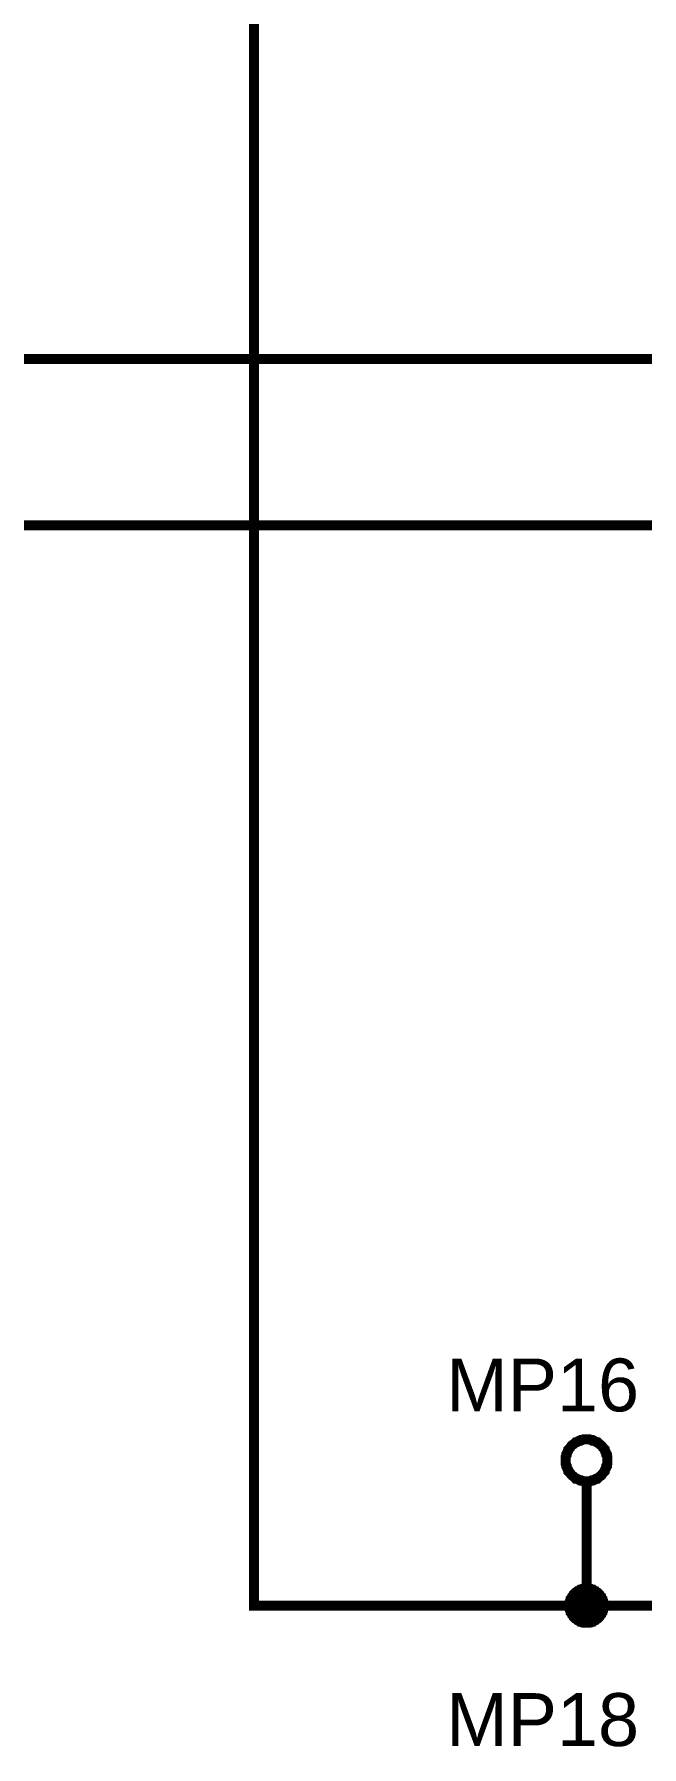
# Model space of a CAD drawing. Header units: millimetres. Extents: x -2024 to 917, y -725 to 13.
# Drawn here: x -1808.1 to -1789.8, y -228.4 to -176.9 of the extents above; entities that cross this region are included whole.
import ezdxf

# ---------------------------------------------------------------- set-up
doc = ezdxf.new("R2010")
doc.units = ezdxf.units.MM
doc.styles.get("Standard").update_dxf_attribs({"font": 'arial.ttf'})

msp = doc.modelspace()

# ---------------------------------------------------------------- linework, layer by layer
at = {"color": 7}
for points, const_width in [([(-1807.708, -156.67), (-1801.468, -156.67), (-1801.468, -224.164), (-1791.472, -224.164), (-1751.484, -224.164)], 0.3), ([(-1886.425, -186.658), (-1863.932, -186.658), (-1788.972, -186.658), (-1778.976, -186.658), (-1731.507, -186.658)], 0.3), ([(-1951.405, -196.659), (-1951.405, -191.659), (-1876.428, -191.659), (-1856.451, -191.659), (-1836.457, -191.659), (-1808.966, -191.659), (-1731.507, -191.659)], 0.3), ([(-1792.101, -219.792), (-1792.101, -219.759), (-1792.101, -219.726), (-1792.101, -219.693), (-1792.084, -219.66), (-1792.084, -219.627), (-1792.067, -219.61), (-1792.067, -219.577), (-1792.051, -219.544), (-1792.034, -219.527), (-1792.018, -219.494), (-1792.018, -219.461), (-1792.001, -219.444), (-1791.968, -219.411), (-1791.952, -219.395), (-1791.935, -219.362), (-1791.919, -219.345), (-1791.902, -219.329), (-1791.869, -219.312), (-1791.852, -219.295), (-1791.819, -219.262), (-1791.803, -219.246), (-1791.77, -219.246), (-1791.736, -219.229), (-1791.72, -219.213), (-1791.687, -219.196), (-1791.654, -219.196), (-1791.637, -219.18), (-1791.604, -219.18), (-1791.571, -219.163), (-1791.538, -219.163), (-1791.505, -219.163), (-1791.472, -219.163)], 0.3), ([(-1791.472, -219.163), (-1791.505, -219.163), (-1791.538, -219.163), (-1791.571, -219.163), (-1791.604, -219.18), (-1791.637, -219.18), (-1791.654, -219.196), (-1791.687, -219.196), (-1791.72, -219.213), (-1791.736, -219.229), (-1791.77, -219.246), (-1791.803, -219.246), (-1791.819, -219.262), (-1791.852, -219.295), (-1791.869, -219.312), (-1791.902, -219.329), (-1791.919, -219.345), (-1791.935, -219.362), (-1791.952, -219.395), (-1791.968, -219.411), (-1792.001, -219.444), (-1792.018, -219.461), (-1792.018, -219.494), (-1792.034, -219.527), (-1792.051, -219.544), (-1792.067, -219.577), (-1792.067, -219.61), (-1792.084, -219.627), (-1792.084, -219.66), (-1792.101, -219.693), (-1792.101, -219.726), (-1792.101, -219.759), (-1792.101, -219.792)], 0.3), ([(-1791.472, -219.163), (-1791.472, -219.163)], 0.3), ([(-1791.472, -219.163), (-1791.439, -219.163), (-1791.405, -219.163), (-1791.372, -219.163), (-1791.339, -219.18), (-1791.306, -219.18), (-1791.29, -219.196), (-1791.256, -219.196), (-1791.223, -219.213), (-1791.207, -219.229), (-1791.174, -219.246), (-1791.141, -219.246), (-1791.124, -219.262), (-1791.091, -219.295), (-1791.074, -219.312), (-1791.041, -219.329), (-1791.025, -219.345), (-1791.008, -219.362), (-1790.992, -219.395), (-1790.975, -219.411), (-1790.942, -219.444), (-1790.925, -219.461), (-1790.925, -219.494), (-1790.909, -219.527), (-1790.892, -219.544), (-1790.876, -219.577), (-1790.876, -219.61), (-1790.859, -219.627), (-1790.859, -219.66), (-1790.843, -219.693), (-1790.843, -219.726), (-1790.843, -219.759), (-1790.843, -219.792)], 0.3), ([(-1790.843, -219.792), (-1790.843, -219.759), (-1790.843, -219.726), (-1790.843, -219.693), (-1790.859, -219.66), (-1790.859, -219.627), (-1790.876, -219.61), (-1790.876, -219.577), (-1790.892, -219.544), (-1790.909, -219.527), (-1790.925, -219.494), (-1790.925, -219.461), (-1790.942, -219.444), (-1790.975, -219.411), (-1790.992, -219.395), (-1791.008, -219.362), (-1791.025, -219.345), (-1791.041, -219.329), (-1791.074, -219.312), (-1791.091, -219.295), (-1791.124, -219.262), (-1791.141, -219.246), (-1791.174, -219.246), (-1791.207, -219.229), (-1791.223, -219.213), (-1791.256, -219.196), (-1791.29, -219.196), (-1791.306, -219.18), (-1791.339, -219.18), (-1791.372, -219.163), (-1791.405, -219.163), (-1791.439, -219.163), (-1791.472, -219.163)], 0.3), ([(-1791.472, -220.421), (-1791.505, -220.421), (-1791.538, -220.421), (-1791.571, -220.421), (-1791.604, -220.405), (-1791.637, -220.405), (-1791.654, -220.388), (-1791.687, -220.388), (-1791.72, -220.372), (-1791.736, -220.355), (-1791.77, -220.339), (-1791.803, -220.339), (-1791.819, -220.322), (-1791.852, -220.289), (-1791.869, -220.272), (-1791.902, -220.256), (-1791.919, -220.239), (-1791.935, -220.223), (-1791.952, -220.19), (-1791.968, -220.173), (-1792.001, -220.14), (-1792.018, -220.123), (-1792.018, -220.09), (-1792.034, -220.057), (-1792.051, -220.041), (-1792.067, -220.007), (-1792.067, -219.974), (-1792.084, -219.958), (-1792.084, -219.925), (-1792.101, -219.892), (-1792.101, -219.858), (-1792.101, -219.825), (-1792.101, -219.792)], 0.3), ([(-1792.101, -219.792), (-1792.101, -219.792)], 0.3), ([(-1792.101, -219.792), (-1792.101, -219.825), (-1792.101, -219.858), (-1792.101, -219.892), (-1792.084, -219.925), (-1792.084, -219.958), (-1792.067, -219.974), (-1792.067, -220.007), (-1792.051, -220.041), (-1792.034, -220.057), (-1792.018, -220.09), (-1792.018, -220.123), (-1792.001, -220.14), (-1791.968, -220.173), (-1791.952, -220.19), (-1791.935, -220.223), (-1791.919, -220.239), (-1791.902, -220.256), (-1791.869, -220.272), (-1791.852, -220.289), (-1791.819, -220.322), (-1791.803, -220.339), (-1791.77, -220.339), (-1791.736, -220.355), (-1791.72, -220.372), (-1791.687, -220.388), (-1791.654, -220.388), (-1791.637, -220.405), (-1791.604, -220.405), (-1791.571, -220.421), (-1791.538, -220.421), (-1791.505, -220.421), (-1791.472, -220.421)], 0.3), ([(-1790.843, -219.792), (-1790.843, -219.825), (-1790.843, -219.858), (-1790.843, -219.892), (-1790.859, -219.925), (-1790.859, -219.958), (-1790.876, -219.974), (-1790.876, -220.007), (-1790.892, -220.041), (-1790.909, -220.057), (-1790.925, -220.09), (-1790.925, -220.123), (-1790.942, -220.14), (-1790.975, -220.173), (-1790.992, -220.19), (-1791.008, -220.223), (-1791.025, -220.239), (-1791.041, -220.256), (-1791.074, -220.272), (-1791.091, -220.289), (-1791.124, -220.322), (-1791.141, -220.339), (-1791.174, -220.339), (-1791.207, -220.355), (-1791.223, -220.372), (-1791.256, -220.388), (-1791.29, -220.388), (-1791.306, -220.405), (-1791.339, -220.405), (-1791.372, -220.421), (-1791.405, -220.421), (-1791.439, -220.421), (-1791.472, -220.421)], 0.3), ([(-1791.472, -220.421), (-1791.439, -220.421), (-1791.405, -220.421), (-1791.372, -220.421), (-1791.339, -220.405), (-1791.306, -220.405), (-1791.29, -220.388), (-1791.256, -220.388), (-1791.223, -220.372), (-1791.207, -220.355), (-1791.174, -220.339), (-1791.141, -220.339), (-1791.124, -220.322), (-1791.091, -220.289), (-1791.074, -220.272), (-1791.041, -220.256), (-1791.025, -220.239), (-1791.008, -220.223), (-1790.992, -220.19), (-1790.975, -220.173), (-1790.942, -220.14), (-1790.925, -220.123), (-1790.925, -220.09), (-1790.909, -220.057), (-1790.892, -220.041), (-1790.876, -220.007), (-1790.876, -219.974), (-1790.859, -219.958), (-1790.859, -219.925), (-1790.843, -219.892), (-1790.843, -219.858), (-1790.843, -219.825), (-1790.843, -219.792)], 0.3), ([(-1790.843, -219.792), (-1790.843, -219.792), (-1790.843, -219.792), (-1790.843, -219.792), (-1790.843, -219.792), (-1790.843, -219.792), (-1790.843, -219.792), (-1790.843, -219.792), (-1790.843, -219.792), (-1790.843, -219.792), (-1790.843, -219.792), (-1790.843, -219.792), (-1790.843, -219.792), (-1790.843, -219.792), (-1790.843, -219.792), (-1790.843, -219.792), (-1790.843, -219.792), (-1790.843, -219.792), (-1790.843, -219.792), (-1790.843, -219.792), (-1790.843, -219.792), (-1790.843, -219.792), (-1790.843, -219.792), (-1790.843, -219.792), (-1790.843, -219.792), (-1790.843, -219.792), (-1790.843, -219.792), (-1790.843, -219.792), (-1790.843, -219.792), (-1790.843, -219.792), (-1790.843, -219.792), (-1790.843, -219.792), (-1790.843, -219.792)], 0.3), ([(-1790.843, -219.792), (-1790.843, -219.792)], 0.3), ([(-1791.472, -220.421), (-1791.472, -221.663)], 0.3), ([(-1791.472, -220.421), (-1791.472, -220.421)], 0.3), ([(-1791.472, -224.164), (-1791.472, -221.663)], 0.3), ([(-1791.985, -224.164), (-1791.985, -224.131), (-1791.985, -224.114), (-1791.985, -224.081), (-1791.968, -224.064), (-1791.968, -224.031), (-1791.968, -224.015), (-1791.952, -223.982), (-1791.952, -223.965), (-1791.935, -223.948), (-1791.919, -223.915), (-1791.902, -223.899), (-1791.902, -223.882), (-1791.885, -223.866), (-1791.869, -223.833), (-1791.852, -223.816), (-1791.836, -223.799), (-1791.819, -223.783), (-1791.803, -223.766), (-1791.77, -223.75), (-1791.753, -223.733), (-1791.736, -223.733), (-1791.72, -223.717), (-1791.687, -223.7), (-1791.67, -223.684), (-1791.654, -223.684), (-1791.621, -223.667), (-1791.604, -223.667), (-1791.571, -223.667), (-1791.554, -223.65), (-1791.521, -223.65), (-1791.505, -223.65), (-1791.472, -223.65)], 0.3), ([(-1791.985, -224.164), (-1791.985, -224.131), (-1791.985, -224.114), (-1791.985, -224.081), (-1791.968, -224.064), (-1791.968, -224.031), (-1791.968, -224.015), (-1791.952, -223.982), (-1791.952, -223.965), (-1791.935, -223.948), (-1791.919, -223.915), (-1791.902, -223.899), (-1791.902, -223.882), (-1791.885, -223.866), (-1791.869, -223.833), (-1791.852, -223.816), (-1791.836, -223.799), (-1791.819, -223.783), (-1791.803, -223.766), (-1791.77, -223.75), (-1791.753, -223.733), (-1791.736, -223.733), (-1791.72, -223.717), (-1791.687, -223.7), (-1791.67, -223.684), (-1791.654, -223.684), (-1791.621, -223.667), (-1791.604, -223.667), (-1791.571, -223.667), (-1791.554, -223.65), (-1791.521, -223.65), (-1791.505, -223.65), (-1791.472, -223.65)], 0.3), ([(-1791.985, -224.164), (-1791.985, -224.131), (-1791.985, -224.114), (-1791.985, -224.081), (-1791.968, -224.064), (-1791.968, -224.031), (-1791.968, -224.015), (-1791.952, -223.982), (-1791.952, -223.965), (-1791.935, -223.948), (-1791.919, -223.915), (-1791.902, -223.899), (-1791.902, -223.882), (-1791.885, -223.866), (-1791.869, -223.833), (-1791.852, -223.816), (-1791.836, -223.799), (-1791.819, -223.783), (-1791.803, -223.766), (-1791.77, -223.75), (-1791.753, -223.733), (-1791.736, -223.733), (-1791.72, -223.717), (-1791.687, -223.7), (-1791.67, -223.684), (-1791.654, -223.684), (-1791.621, -223.667), (-1791.604, -223.667), (-1791.571, -223.667), (-1791.554, -223.65), (-1791.521, -223.65), (-1791.505, -223.65), (-1791.472, -223.65)], 0.3), ([(-1791.985, -224.164), (-1791.985, -224.131), (-1791.985, -224.114), (-1791.985, -224.081), (-1791.968, -224.064), (-1791.968, -224.031), (-1791.968, -224.015), (-1791.952, -223.982), (-1791.952, -223.965), (-1791.935, -223.948), (-1791.919, -223.915), (-1791.902, -223.899), (-1791.902, -223.882), (-1791.885, -223.866), (-1791.869, -223.833), (-1791.852, -223.816), (-1791.836, -223.799), (-1791.819, -223.783), (-1791.803, -223.766), (-1791.77, -223.75), (-1791.753, -223.733), (-1791.736, -223.733), (-1791.72, -223.717), (-1791.687, -223.7), (-1791.67, -223.684), (-1791.654, -223.684), (-1791.621, -223.667), (-1791.604, -223.667), (-1791.571, -223.667), (-1791.554, -223.65), (-1791.521, -223.65), (-1791.505, -223.65), (-1791.472, -223.65)], 0.3), ([(-1791.985, -224.164), (-1791.985, -224.131), (-1791.985, -224.114), (-1791.985, -224.081), (-1791.968, -224.064), (-1791.968, -224.031), (-1791.968, -224.015), (-1791.952, -223.982), (-1791.952, -223.965), (-1791.935, -223.948), (-1791.919, -223.915), (-1791.902, -223.899), (-1791.902, -223.882), (-1791.885, -223.866), (-1791.869, -223.833), (-1791.852, -223.816), (-1791.836, -223.799), (-1791.819, -223.783), (-1791.803, -223.766), (-1791.77, -223.75), (-1791.753, -223.733), (-1791.736, -223.733), (-1791.72, -223.717), (-1791.687, -223.7), (-1791.67, -223.684), (-1791.654, -223.684), (-1791.621, -223.667), (-1791.604, -223.667), (-1791.571, -223.667), (-1791.554, -223.65), (-1791.521, -223.65), (-1791.505, -223.65), (-1791.472, -223.65)], 0.0991), ([(-1791.985, -224.164), (-1791.985, -224.131), (-1791.985, -224.114), (-1791.985, -224.081), (-1791.968, -224.064), (-1791.968, -224.031), (-1791.968, -224.015), (-1791.952, -223.982), (-1791.952, -223.965), (-1791.935, -223.948), (-1791.919, -223.915), (-1791.902, -223.899), (-1791.902, -223.882), (-1791.885, -223.866), (-1791.869, -223.833), (-1791.852, -223.816), (-1791.836, -223.799), (-1791.819, -223.783), (-1791.803, -223.766), (-1791.77, -223.75), (-1791.753, -223.733), (-1791.736, -223.733), (-1791.72, -223.717), (-1791.687, -223.7), (-1791.67, -223.684), (-1791.654, -223.684), (-1791.621, -223.667), (-1791.604, -223.667), (-1791.571, -223.667), (-1791.554, -223.65), (-1791.521, -223.65), (-1791.505, -223.65), (-1791.472, -223.65)], 0.0991), ([(-1791.985, -224.164), (-1791.985, -224.131), (-1791.985, -224.114), (-1791.985, -224.081), (-1791.968, -224.064), (-1791.968, -224.031), (-1791.968, -224.015), (-1791.952, -223.982), (-1791.952, -223.965), (-1791.935, -223.948), (-1791.919, -223.915), (-1791.902, -223.899), (-1791.902, -223.882), (-1791.885, -223.866), (-1791.869, -223.833), (-1791.852, -223.816), (-1791.836, -223.799), (-1791.819, -223.783), (-1791.803, -223.766), (-1791.77, -223.75), (-1791.753, -223.733), (-1791.736, -223.733), (-1791.72, -223.717), (-1791.687, -223.7), (-1791.67, -223.684), (-1791.654, -223.684), (-1791.621, -223.667), (-1791.604, -223.667), (-1791.571, -223.667), (-1791.554, -223.65), (-1791.521, -223.65), (-1791.505, -223.65), (-1791.472, -223.65)], 0.0991), ([(-1791.985, -224.164), (-1791.985, -224.131), (-1791.985, -224.114), (-1791.985, -224.081), (-1791.968, -224.064), (-1791.968, -224.031), (-1791.968, -224.015), (-1791.952, -223.982), (-1791.952, -223.965), (-1791.935, -223.948), (-1791.919, -223.915), (-1791.902, -223.899), (-1791.902, -223.882), (-1791.885, -223.866), (-1791.869, -223.833), (-1791.852, -223.816), (-1791.836, -223.799), (-1791.819, -223.783), (-1791.803, -223.766), (-1791.77, -223.75), (-1791.753, -223.733), (-1791.736, -223.733), (-1791.72, -223.717), (-1791.687, -223.7), (-1791.67, -223.684), (-1791.654, -223.684), (-1791.621, -223.667), (-1791.604, -223.667), (-1791.571, -223.667), (-1791.554, -223.65), (-1791.521, -223.65), (-1791.505, -223.65), (-1791.472, -223.65)], 0.0991), ([(-1791.472, -223.65), (-1791.472, -223.65)], 0.3), ([(-1791.472, -223.65), (-1791.439, -223.65), (-1791.422, -223.65), (-1791.389, -223.65), (-1791.372, -223.667), (-1791.339, -223.667), (-1791.323, -223.667), (-1791.29, -223.684), (-1791.273, -223.684), (-1791.256, -223.7), (-1791.223, -223.717), (-1791.207, -223.733), (-1791.19, -223.733), (-1791.174, -223.75), (-1791.141, -223.766), (-1791.124, -223.783), (-1791.108, -223.799), (-1791.091, -223.816), (-1791.074, -223.833), (-1791.058, -223.866), (-1791.041, -223.882), (-1791.041, -223.899), (-1791.025, -223.915), (-1791.008, -223.948), (-1790.992, -223.965), (-1790.992, -223.982), (-1790.975, -224.015), (-1790.975, -224.031), (-1790.975, -224.064), (-1790.959, -224.081), (-1790.959, -224.114), (-1790.959, -224.131), (-1790.959, -224.164)], 0.3), ([(-1791.472, -223.65), (-1791.472, -223.65)], 0.3), ([(-1791.472, -223.65), (-1791.439, -223.65), (-1791.422, -223.65), (-1791.389, -223.65), (-1791.372, -223.667), (-1791.339, -223.667), (-1791.323, -223.667), (-1791.29, -223.684), (-1791.273, -223.684), (-1791.256, -223.7), (-1791.223, -223.717), (-1791.207, -223.733), (-1791.19, -223.733), (-1791.174, -223.75), (-1791.141, -223.766), (-1791.124, -223.783), (-1791.108, -223.799), (-1791.091, -223.816), (-1791.074, -223.833), (-1791.058, -223.866), (-1791.041, -223.882), (-1791.041, -223.899), (-1791.025, -223.915), (-1791.008, -223.948), (-1790.992, -223.965), (-1790.992, -223.982), (-1790.975, -224.015), (-1790.975, -224.031), (-1790.975, -224.064), (-1790.959, -224.081), (-1790.959, -224.114), (-1790.959, -224.131), (-1790.959, -224.164)], 0.3), ([(-1791.472, -223.65), (-1791.472, -223.65)], 0.3), ([(-1791.472, -223.65), (-1791.439, -223.65), (-1791.422, -223.65), (-1791.389, -223.65), (-1791.372, -223.667), (-1791.339, -223.667), (-1791.323, -223.667), (-1791.29, -223.684), (-1791.273, -223.684), (-1791.256, -223.7), (-1791.223, -223.717), (-1791.207, -223.733), (-1791.19, -223.733), (-1791.174, -223.75), (-1791.141, -223.766), (-1791.124, -223.783), (-1791.108, -223.799), (-1791.091, -223.816), (-1791.074, -223.833), (-1791.058, -223.866), (-1791.041, -223.882), (-1791.041, -223.899), (-1791.025, -223.915), (-1791.008, -223.948), (-1790.992, -223.965), (-1790.992, -223.982), (-1790.975, -224.015), (-1790.975, -224.031), (-1790.975, -224.064), (-1790.959, -224.081), (-1790.959, -224.114), (-1790.959, -224.131), (-1790.959, -224.164)], 0.3), ([(-1791.472, -223.65), (-1791.472, -223.65)], 0.3), ([(-1791.472, -223.65), (-1791.439, -223.65), (-1791.422, -223.65), (-1791.389, -223.65), (-1791.372, -223.667), (-1791.339, -223.667), (-1791.323, -223.667), (-1791.29, -223.684), (-1791.273, -223.684), (-1791.256, -223.7), (-1791.223, -223.717), (-1791.207, -223.733), (-1791.19, -223.733), (-1791.174, -223.75), (-1791.141, -223.766), (-1791.124, -223.783), (-1791.108, -223.799), (-1791.091, -223.816), (-1791.074, -223.833), (-1791.058, -223.866), (-1791.041, -223.882), (-1791.041, -223.899), (-1791.025, -223.915), (-1791.008, -223.948), (-1790.992, -223.965), (-1790.992, -223.982), (-1790.975, -224.015), (-1790.975, -224.031), (-1790.975, -224.064), (-1790.959, -224.081), (-1790.959, -224.114), (-1790.959, -224.131), (-1790.959, -224.164)], 0.3), ([(-1791.472, -223.65), (-1791.472, -223.65)], 0.0991), ([(-1791.472, -223.65), (-1791.439, -223.65), (-1791.422, -223.65), (-1791.389, -223.65), (-1791.372, -223.667), (-1791.339, -223.667), (-1791.323, -223.667), (-1791.29, -223.684), (-1791.273, -223.684), (-1791.256, -223.7), (-1791.223, -223.717), (-1791.207, -223.733), (-1791.19, -223.733), (-1791.174, -223.75), (-1791.141, -223.766), (-1791.124, -223.783), (-1791.108, -223.799), (-1791.091, -223.816), (-1791.074, -223.833), (-1791.058, -223.866), (-1791.041, -223.882), (-1791.041, -223.899), (-1791.025, -223.915), (-1791.008, -223.948), (-1790.992, -223.965), (-1790.992, -223.982), (-1790.975, -224.015), (-1790.975, -224.031), (-1790.975, -224.064), (-1790.959, -224.081), (-1790.959, -224.114), (-1790.959, -224.131), (-1790.959, -224.164)], 0.0991), ([(-1791.472, -223.65), (-1791.472, -223.65)], 0.0991), ([(-1791.472, -223.65), (-1791.439, -223.65), (-1791.422, -223.65), (-1791.389, -223.65), (-1791.372, -223.667), (-1791.339, -223.667), (-1791.323, -223.667), (-1791.29, -223.684), (-1791.273, -223.684), (-1791.256, -223.7), (-1791.223, -223.717), (-1791.207, -223.733), (-1791.19, -223.733), (-1791.174, -223.75), (-1791.141, -223.766), (-1791.124, -223.783), (-1791.108, -223.799), (-1791.091, -223.816), (-1791.074, -223.833), (-1791.058, -223.866), (-1791.041, -223.882), (-1791.041, -223.899), (-1791.025, -223.915), (-1791.008, -223.948), (-1790.992, -223.965), (-1790.992, -223.982), (-1790.975, -224.015), (-1790.975, -224.031), (-1790.975, -224.064), (-1790.959, -224.081), (-1790.959, -224.114), (-1790.959, -224.131), (-1790.959, -224.164)], 0.0991), ([(-1791.472, -223.65), (-1791.472, -223.65)], 0.0991), ([(-1791.472, -223.65), (-1791.439, -223.65), (-1791.422, -223.65), (-1791.389, -223.65), (-1791.372, -223.667), (-1791.339, -223.667), (-1791.323, -223.667), (-1791.29, -223.684), (-1791.273, -223.684), (-1791.256, -223.7), (-1791.223, -223.717), (-1791.207, -223.733), (-1791.19, -223.733), (-1791.174, -223.75), (-1791.141, -223.766), (-1791.124, -223.783), (-1791.108, -223.799), (-1791.091, -223.816), (-1791.074, -223.833), (-1791.058, -223.866), (-1791.041, -223.882), (-1791.041, -223.899), (-1791.025, -223.915), (-1791.008, -223.948), (-1790.992, -223.965), (-1790.992, -223.982), (-1790.975, -224.015), (-1790.975, -224.031), (-1790.975, -224.064), (-1790.959, -224.081), (-1790.959, -224.114), (-1790.959, -224.131), (-1790.959, -224.164)], 0.0991), ([(-1791.472, -223.65), (-1791.472, -223.65)], 0.0991), ([(-1791.472, -223.65), (-1791.439, -223.65), (-1791.422, -223.65), (-1791.389, -223.65), (-1791.372, -223.667), (-1791.339, -223.667), (-1791.323, -223.667), (-1791.29, -223.684), (-1791.273, -223.684), (-1791.256, -223.7), (-1791.223, -223.717), (-1791.207, -223.733), (-1791.19, -223.733), (-1791.174, -223.75), (-1791.141, -223.766), (-1791.124, -223.783), (-1791.108, -223.799), (-1791.091, -223.816), (-1791.074, -223.833), (-1791.058, -223.866), (-1791.041, -223.882), (-1791.041, -223.899), (-1791.025, -223.915), (-1791.008, -223.948), (-1790.992, -223.965), (-1790.992, -223.982), (-1790.975, -224.015), (-1790.975, -224.031), (-1790.975, -224.064), (-1790.959, -224.081), (-1790.959, -224.114), (-1790.959, -224.131), (-1790.959, -224.164)], 0.0991), ([(-1791.472, -224.677), (-1791.505, -224.677), (-1791.521, -224.677), (-1791.554, -224.677), (-1791.571, -224.661), (-1791.604, -224.661), (-1791.621, -224.661), (-1791.654, -224.644), (-1791.67, -224.644), (-1791.687, -224.627), (-1791.72, -224.611), (-1791.736, -224.594), (-1791.753, -224.594), (-1791.77, -224.578), (-1791.803, -224.561), (-1791.819, -224.545), (-1791.836, -224.528), (-1791.852, -224.511), (-1791.869, -224.495), (-1791.885, -224.462), (-1791.902, -224.445), (-1791.902, -224.429), (-1791.919, -224.412), (-1791.935, -224.379), (-1791.952, -224.362), (-1791.952, -224.346), (-1791.968, -224.313), (-1791.968, -224.296), (-1791.968, -224.263), (-1791.985, -224.247), (-1791.985, -224.213), (-1791.985, -224.197), (-1791.985, -224.164)], 0.3), ([(-1791.985, -224.164), (-1791.985, -224.164)], 0.3), ([(-1791.472, -224.677), (-1791.505, -224.677), (-1791.521, -224.677), (-1791.554, -224.677), (-1791.571, -224.661), (-1791.604, -224.661), (-1791.621, -224.661), (-1791.654, -224.644), (-1791.67, -224.644), (-1791.687, -224.627), (-1791.72, -224.611), (-1791.736, -224.594), (-1791.753, -224.594), (-1791.77, -224.578), (-1791.803, -224.561), (-1791.819, -224.545), (-1791.836, -224.528), (-1791.852, -224.511), (-1791.869, -224.495), (-1791.885, -224.462), (-1791.902, -224.445), (-1791.902, -224.429), (-1791.919, -224.412), (-1791.935, -224.379), (-1791.952, -224.362), (-1791.952, -224.346), (-1791.968, -224.313), (-1791.968, -224.296), (-1791.968, -224.263), (-1791.985, -224.247), (-1791.985, -224.213), (-1791.985, -224.197), (-1791.985, -224.164)], 0.3), ([(-1791.985, -224.164), (-1791.985, -224.164)], 0.3), ([(-1791.472, -224.677), (-1791.505, -224.677), (-1791.521, -224.677), (-1791.554, -224.677), (-1791.571, -224.661), (-1791.604, -224.661), (-1791.621, -224.661), (-1791.654, -224.644), (-1791.67, -224.644), (-1791.687, -224.627), (-1791.72, -224.611), (-1791.736, -224.594), (-1791.753, -224.594), (-1791.77, -224.578), (-1791.803, -224.561), (-1791.819, -224.545), (-1791.836, -224.528), (-1791.852, -224.511), (-1791.869, -224.495), (-1791.885, -224.462), (-1791.902, -224.445), (-1791.902, -224.429), (-1791.919, -224.412), (-1791.935, -224.379), (-1791.952, -224.362), (-1791.952, -224.346), (-1791.968, -224.313), (-1791.968, -224.296), (-1791.968, -224.263), (-1791.985, -224.247), (-1791.985, -224.213), (-1791.985, -224.197), (-1791.985, -224.164)], 0.3), ([(-1791.985, -224.164), (-1791.985, -224.164)], 0.3), ([(-1791.472, -224.677), (-1791.505, -224.677), (-1791.521, -224.677), (-1791.554, -224.677), (-1791.571, -224.661), (-1791.604, -224.661), (-1791.621, -224.661), (-1791.654, -224.644), (-1791.67, -224.644), (-1791.687, -224.627), (-1791.72, -224.611), (-1791.736, -224.594), (-1791.753, -224.594), (-1791.77, -224.578), (-1791.803, -224.561), (-1791.819, -224.545), (-1791.836, -224.528), (-1791.852, -224.511), (-1791.869, -224.495), (-1791.885, -224.462), (-1791.902, -224.445), (-1791.902, -224.429), (-1791.919, -224.412), (-1791.935, -224.379), (-1791.952, -224.362), (-1791.952, -224.346), (-1791.968, -224.313), (-1791.968, -224.296), (-1791.968, -224.263), (-1791.985, -224.247), (-1791.985, -224.213), (-1791.985, -224.197), (-1791.985, -224.164)], 0.3), ([(-1791.985, -224.164), (-1791.985, -224.164)], 0.3), ([(-1791.472, -224.677), (-1791.505, -224.677), (-1791.521, -224.677), (-1791.554, -224.677), (-1791.571, -224.661), (-1791.604, -224.661), (-1791.621, -224.661), (-1791.654, -224.644), (-1791.67, -224.644), (-1791.687, -224.627), (-1791.72, -224.611), (-1791.736, -224.594), (-1791.753, -224.594), (-1791.77, -224.578), (-1791.803, -224.561), (-1791.819, -224.545), (-1791.836, -224.528), (-1791.852, -224.511), (-1791.869, -224.495), (-1791.885, -224.462), (-1791.902, -224.445), (-1791.902, -224.429), (-1791.919, -224.412), (-1791.935, -224.379), (-1791.952, -224.362), (-1791.952, -224.346), (-1791.968, -224.313), (-1791.968, -224.296), (-1791.968, -224.263), (-1791.985, -224.247), (-1791.985, -224.213), (-1791.985, -224.197), (-1791.985, -224.164)], 0.0991), ([(-1791.985, -224.164), (-1791.985, -224.164)], 0.0991), ([(-1791.472, -224.677), (-1791.505, -224.677), (-1791.521, -224.677), (-1791.554, -224.677), (-1791.571, -224.661), (-1791.604, -224.661), (-1791.621, -224.661), (-1791.654, -224.644), (-1791.67, -224.644), (-1791.687, -224.627), (-1791.72, -224.611), (-1791.736, -224.594), (-1791.753, -224.594), (-1791.77, -224.578), (-1791.803, -224.561), (-1791.819, -224.545), (-1791.836, -224.528), (-1791.852, -224.511), (-1791.869, -224.495), (-1791.885, -224.462), (-1791.902, -224.445), (-1791.902, -224.429), (-1791.919, -224.412), (-1791.935, -224.379), (-1791.952, -224.362), (-1791.952, -224.346), (-1791.968, -224.313), (-1791.968, -224.296), (-1791.968, -224.263), (-1791.985, -224.247), (-1791.985, -224.213), (-1791.985, -224.197), (-1791.985, -224.164)], 0.0991), ([(-1791.985, -224.164), (-1791.985, -224.164)], 0.0991), ([(-1791.472, -224.677), (-1791.505, -224.677), (-1791.521, -224.677), (-1791.554, -224.677), (-1791.571, -224.661), (-1791.604, -224.661), (-1791.621, -224.661), (-1791.654, -224.644), (-1791.67, -224.644), (-1791.687, -224.627), (-1791.72, -224.611), (-1791.736, -224.594), (-1791.753, -224.594), (-1791.77, -224.578), (-1791.803, -224.561), (-1791.819, -224.545), (-1791.836, -224.528), (-1791.852, -224.511), (-1791.869, -224.495), (-1791.885, -224.462), (-1791.902, -224.445), (-1791.902, -224.429), (-1791.919, -224.412), (-1791.935, -224.379), (-1791.952, -224.362), (-1791.952, -224.346), (-1791.968, -224.313), (-1791.968, -224.296), (-1791.968, -224.263), (-1791.985, -224.247), (-1791.985, -224.213), (-1791.985, -224.197), (-1791.985, -224.164)], 0.0991), ([(-1791.985, -224.164), (-1791.985, -224.164)], 0.0991), ([(-1791.472, -224.677), (-1791.505, -224.677), (-1791.521, -224.677), (-1791.554, -224.677), (-1791.571, -224.661), (-1791.604, -224.661), (-1791.621, -224.661), (-1791.654, -224.644), (-1791.67, -224.644), (-1791.687, -224.627), (-1791.72, -224.611), (-1791.736, -224.594), (-1791.753, -224.594), (-1791.77, -224.578), (-1791.803, -224.561), (-1791.819, -224.545), (-1791.836, -224.528), (-1791.852, -224.511), (-1791.869, -224.495), (-1791.885, -224.462), (-1791.902, -224.445), (-1791.902, -224.429), (-1791.919, -224.412), (-1791.935, -224.379), (-1791.952, -224.362), (-1791.952, -224.346), (-1791.968, -224.313), (-1791.968, -224.296), (-1791.968, -224.263), (-1791.985, -224.247), (-1791.985, -224.213), (-1791.985, -224.197), (-1791.985, -224.164)], 0.0991), ([(-1791.985, -224.164), (-1791.985, -224.164)], 0.0991), ([(-1790.959, -224.164), (-1790.959, -224.197), (-1790.959, -224.213), (-1790.959, -224.247), (-1790.975, -224.263), (-1790.975, -224.296), (-1790.975, -224.313), (-1790.992, -224.346), (-1790.992, -224.362), (-1791.008, -224.379), (-1791.025, -224.412), (-1791.041, -224.429), (-1791.041, -224.445), (-1791.058, -224.462), (-1791.074, -224.495), (-1791.091, -224.511), (-1791.108, -224.528), (-1791.124, -224.545), (-1791.141, -224.561), (-1791.174, -224.578), (-1791.19, -224.594), (-1791.207, -224.594), (-1791.223, -224.611), (-1791.256, -224.627), (-1791.273, -224.644), (-1791.29, -224.644), (-1791.323, -224.661), (-1791.339, -224.661), (-1791.372, -224.661), (-1791.389, -224.677), (-1791.422, -224.677), (-1791.439, -224.677), (-1791.472, -224.677)], 0.3), ([(-1790.959, -224.164), (-1790.959, -224.197), (-1790.959, -224.213), (-1790.959, -224.247), (-1790.975, -224.263), (-1790.975, -224.296), (-1790.975, -224.313), (-1790.992, -224.346), (-1790.992, -224.362), (-1791.008, -224.379), (-1791.025, -224.412), (-1791.041, -224.429), (-1791.041, -224.445), (-1791.058, -224.462), (-1791.074, -224.495), (-1791.091, -224.511), (-1791.108, -224.528), (-1791.124, -224.545), (-1791.141, -224.561), (-1791.174, -224.578), (-1791.19, -224.594), (-1791.207, -224.594), (-1791.223, -224.611), (-1791.256, -224.627), (-1791.273, -224.644), (-1791.29, -224.644), (-1791.323, -224.661), (-1791.339, -224.661), (-1791.372, -224.661), (-1791.389, -224.677), (-1791.422, -224.677), (-1791.439, -224.677), (-1791.472, -224.677)], 0.3), ([(-1790.959, -224.164), (-1790.959, -224.197), (-1790.959, -224.213), (-1790.959, -224.247), (-1790.975, -224.263), (-1790.975, -224.296), (-1790.975, -224.313), (-1790.992, -224.346), (-1790.992, -224.362), (-1791.008, -224.379), (-1791.025, -224.412), (-1791.041, -224.429), (-1791.041, -224.445), (-1791.058, -224.462), (-1791.074, -224.495), (-1791.091, -224.511), (-1791.108, -224.528), (-1791.124, -224.545), (-1791.141, -224.561), (-1791.174, -224.578), (-1791.19, -224.594), (-1791.207, -224.594), (-1791.223, -224.611), (-1791.256, -224.627), (-1791.273, -224.644), (-1791.29, -224.644), (-1791.323, -224.661), (-1791.339, -224.661), (-1791.372, -224.661), (-1791.389, -224.677), (-1791.422, -224.677), (-1791.439, -224.677), (-1791.472, -224.677)], 0.3), ([(-1790.959, -224.164), (-1790.959, -224.197), (-1790.959, -224.213), (-1790.959, -224.247), (-1790.975, -224.263), (-1790.975, -224.296), (-1790.975, -224.313), (-1790.992, -224.346), (-1790.992, -224.362), (-1791.008, -224.379), (-1791.025, -224.412), (-1791.041, -224.429), (-1791.041, -224.445), (-1791.058, -224.462), (-1791.074, -224.495), (-1791.091, -224.511), (-1791.108, -224.528), (-1791.124, -224.545), (-1791.141, -224.561), (-1791.174, -224.578), (-1791.19, -224.594), (-1791.207, -224.594), (-1791.223, -224.611), (-1791.256, -224.627), (-1791.273, -224.644), (-1791.29, -224.644), (-1791.323, -224.661), (-1791.339, -224.661), (-1791.372, -224.661), (-1791.389, -224.677), (-1791.422, -224.677), (-1791.439, -224.677), (-1791.472, -224.677)], 0.3), ([(-1790.959, -224.164), (-1790.959, -224.197), (-1790.959, -224.213), (-1790.959, -224.247), (-1790.975, -224.263), (-1790.975, -224.296), (-1790.975, -224.313), (-1790.992, -224.346), (-1790.992, -224.362), (-1791.008, -224.379), (-1791.025, -224.412), (-1791.041, -224.429), (-1791.041, -224.445), (-1791.058, -224.462), (-1791.074, -224.495), (-1791.091, -224.511), (-1791.108, -224.528), (-1791.124, -224.545), (-1791.141, -224.561), (-1791.174, -224.578), (-1791.19, -224.594), (-1791.207, -224.594), (-1791.223, -224.611), (-1791.256, -224.627), (-1791.273, -224.644), (-1791.29, -224.644), (-1791.323, -224.661), (-1791.339, -224.661), (-1791.372, -224.661), (-1791.389, -224.677), (-1791.422, -224.677), (-1791.439, -224.677), (-1791.472, -224.677)], 0.0991), ([(-1790.959, -224.164), (-1790.959, -224.197), (-1790.959, -224.213), (-1790.959, -224.247), (-1790.975, -224.263), (-1790.975, -224.296), (-1790.975, -224.313), (-1790.992, -224.346), (-1790.992, -224.362), (-1791.008, -224.379), (-1791.025, -224.412), (-1791.041, -224.429), (-1791.041, -224.445), (-1791.058, -224.462), (-1791.074, -224.495), (-1791.091, -224.511), (-1791.108, -224.528), (-1791.124, -224.545), (-1791.141, -224.561), (-1791.174, -224.578), (-1791.19, -224.594), (-1791.207, -224.594), (-1791.223, -224.611), (-1791.256, -224.627), (-1791.273, -224.644), (-1791.29, -224.644), (-1791.323, -224.661), (-1791.339, -224.661), (-1791.372, -224.661), (-1791.389, -224.677), (-1791.422, -224.677), (-1791.439, -224.677), (-1791.472, -224.677)], 0.0991), ([(-1790.959, -224.164), (-1790.959, -224.197), (-1790.959, -224.213), (-1790.959, -224.247), (-1790.975, -224.263), (-1790.975, -224.296), (-1790.975, -224.313), (-1790.992, -224.346), (-1790.992, -224.362), (-1791.008, -224.379), (-1791.025, -224.412), (-1791.041, -224.429), (-1791.041, -224.445), (-1791.058, -224.462), (-1791.074, -224.495), (-1791.091, -224.511), (-1791.108, -224.528), (-1791.124, -224.545), (-1791.141, -224.561), (-1791.174, -224.578), (-1791.19, -224.594), (-1791.207, -224.594), (-1791.223, -224.611), (-1791.256, -224.627), (-1791.273, -224.644), (-1791.29, -224.644), (-1791.323, -224.661), (-1791.339, -224.661), (-1791.372, -224.661), (-1791.389, -224.677), (-1791.422, -224.677), (-1791.439, -224.677), (-1791.472, -224.677)], 0.0991), ([(-1790.959, -224.164), (-1790.959, -224.197), (-1790.959, -224.213), (-1790.959, -224.247), (-1790.975, -224.263), (-1790.975, -224.296), (-1790.975, -224.313), (-1790.992, -224.346), (-1790.992, -224.362), (-1791.008, -224.379), (-1791.025, -224.412), (-1791.041, -224.429), (-1791.041, -224.445), (-1791.058, -224.462), (-1791.074, -224.495), (-1791.091, -224.511), (-1791.108, -224.528), (-1791.124, -224.545), (-1791.141, -224.561), (-1791.174, -224.578), (-1791.19, -224.594), (-1791.207, -224.594), (-1791.223, -224.611), (-1791.256, -224.627), (-1791.273, -224.644), (-1791.29, -224.644), (-1791.323, -224.661), (-1791.339, -224.661), (-1791.372, -224.661), (-1791.389, -224.677), (-1791.422, -224.677), (-1791.439, -224.677), (-1791.472, -224.677)], 0.0991), ([(-1790.959, -224.164), (-1790.959, -224.164), (-1790.959, -224.164), (-1790.959, -224.164), (-1790.959, -224.164), (-1790.959, -224.164), (-1790.959, -224.164), (-1790.959, -224.164), (-1790.959, -224.164), (-1790.959, -224.164), (-1790.959, -224.164), (-1790.959, -224.164), (-1790.959, -224.164), (-1790.959, -224.164), (-1790.959, -224.164), (-1790.959, -224.164), (-1790.959, -224.164), (-1790.959, -224.164), (-1790.959, -224.164), (-1790.959, -224.164), (-1790.959, -224.164), (-1790.959, -224.164), (-1790.959, -224.164), (-1790.959, -224.164), (-1790.959, -224.164), (-1790.959, -224.164), (-1790.959, -224.164), (-1790.959, -224.164), (-1790.959, -224.164), (-1790.959, -224.164), (-1790.959, -224.164), (-1790.959, -224.164), (-1790.959, -224.164)], 0.3), ([(-1790.959, -224.164), (-1790.959, -224.164)], 0.3), ([(-1790.959, -224.164), (-1790.959, -224.164), (-1790.959, -224.164), (-1790.959, -224.164), (-1790.959, -224.164), (-1790.959, -224.164), (-1790.959, -224.164), (-1790.959, -224.164), (-1790.959, -224.164), (-1790.959, -224.164), (-1790.959, -224.164), (-1790.959, -224.164), (-1790.959, -224.164), (-1790.959, -224.164), (-1790.959, -224.164), (-1790.959, -224.164), (-1790.959, -224.164), (-1790.959, -224.164), (-1790.959, -224.164), (-1790.959, -224.164), (-1790.959, -224.164), (-1790.959, -224.164), (-1790.959, -224.164), (-1790.959, -224.164), (-1790.959, -224.164), (-1790.959, -224.164), (-1790.959, -224.164), (-1790.959, -224.164), (-1790.959, -224.164), (-1790.959, -224.164), (-1790.959, -224.164), (-1790.959, -224.164), (-1790.959, -224.164)], 0.3), ([(-1790.959, -224.164), (-1790.959, -224.164)], 0.3), ([(-1790.959, -224.164), (-1790.959, -224.164), (-1790.959, -224.164), (-1790.959, -224.164), (-1790.959, -224.164), (-1790.959, -224.164), (-1790.959, -224.164), (-1790.959, -224.164), (-1790.959, -224.164), (-1790.959, -224.164), (-1790.959, -224.164), (-1790.959, -224.164), (-1790.959, -224.164), (-1790.959, -224.164), (-1790.959, -224.164), (-1790.959, -224.164), (-1790.959, -224.164), (-1790.959, -224.164), (-1790.959, -224.164), (-1790.959, -224.164), (-1790.959, -224.164), (-1790.959, -224.164), (-1790.959, -224.164), (-1790.959, -224.164), (-1790.959, -224.164), (-1790.959, -224.164), (-1790.959, -224.164), (-1790.959, -224.164), (-1790.959, -224.164), (-1790.959, -224.164), (-1790.959, -224.164), (-1790.959, -224.164), (-1790.959, -224.164)], 0.3), ([(-1790.959, -224.164), (-1790.959, -224.164)], 0.3), ([(-1790.959, -224.164), (-1790.959, -224.164), (-1790.959, -224.164), (-1790.959, -224.164), (-1790.959, -224.164), (-1790.959, -224.164), (-1790.959, -224.164), (-1790.959, -224.164), (-1790.959, -224.164), (-1790.959, -224.164), (-1790.959, -224.164), (-1790.959, -224.164), (-1790.959, -224.164), (-1790.959, -224.164), (-1790.959, -224.164), (-1790.959, -224.164), (-1790.959, -224.164), (-1790.959, -224.164), (-1790.959, -224.164), (-1790.959, -224.164), (-1790.959, -224.164), (-1790.959, -224.164), (-1790.959, -224.164), (-1790.959, -224.164), (-1790.959, -224.164), (-1790.959, -224.164), (-1790.959, -224.164), (-1790.959, -224.164), (-1790.959, -224.164), (-1790.959, -224.164), (-1790.959, -224.164), (-1790.959, -224.164), (-1790.959, -224.164)], 0.3), ([(-1790.959, -224.164), (-1790.959, -224.164)], 0.3), ([(-1790.959, -224.164), (-1790.959, -224.164), (-1790.959, -224.164), (-1790.959, -224.164), (-1790.959, -224.164), (-1790.959, -224.164), (-1790.959, -224.164), (-1790.959, -224.164), (-1790.959, -224.164), (-1790.959, -224.164), (-1790.959, -224.164), (-1790.959, -224.164), (-1790.959, -224.164), (-1790.959, -224.164), (-1790.959, -224.164), (-1790.959, -224.164), (-1790.959, -224.164), (-1790.959, -224.164), (-1790.959, -224.164), (-1790.959, -224.164), (-1790.959, -224.164), (-1790.959, -224.164), (-1790.959, -224.164), (-1790.959, -224.164), (-1790.959, -224.164), (-1790.959, -224.164), (-1790.959, -224.164), (-1790.959, -224.164), (-1790.959, -224.164), (-1790.959, -224.164), (-1790.959, -224.164), (-1790.959, -224.164), (-1790.959, -224.164)], 0.0991), ([(-1790.959, -224.164), (-1790.959, -224.164)], 0.0991), ([(-1790.959, -224.164), (-1790.959, -224.164), (-1790.959, -224.164), (-1790.959, -224.164), (-1790.959, -224.164), (-1790.959, -224.164), (-1790.959, -224.164), (-1790.959, -224.164), (-1790.959, -224.164), (-1790.959, -224.164), (-1790.959, -224.164), (-1790.959, -224.164), (-1790.959, -224.164), (-1790.959, -224.164), (-1790.959, -224.164), (-1790.959, -224.164), (-1790.959, -224.164), (-1790.959, -224.164), (-1790.959, -224.164), (-1790.959, -224.164), (-1790.959, -224.164), (-1790.959, -224.164), (-1790.959, -224.164), (-1790.959, -224.164), (-1790.959, -224.164), (-1790.959, -224.164), (-1790.959, -224.164), (-1790.959, -224.164), (-1790.959, -224.164), (-1790.959, -224.164), (-1790.959, -224.164), (-1790.959, -224.164), (-1790.959, -224.164)], 0.0991), ([(-1790.959, -224.164), (-1790.959, -224.164)], 0.0991), ([(-1790.959, -224.164), (-1790.959, -224.164), (-1790.959, -224.164), (-1790.959, -224.164), (-1790.959, -224.164), (-1790.959, -224.164), (-1790.959, -224.164), (-1790.959, -224.164), (-1790.959, -224.164), (-1790.959, -224.164), (-1790.959, -224.164), (-1790.959, -224.164), (-1790.959, -224.164), (-1790.959, -224.164), (-1790.959, -224.164), (-1790.959, -224.164), (-1790.959, -224.164), (-1790.959, -224.164), (-1790.959, -224.164), (-1790.959, -224.164), (-1790.959, -224.164), (-1790.959, -224.164), (-1790.959, -224.164), (-1790.959, -224.164), (-1790.959, -224.164), (-1790.959, -224.164), (-1790.959, -224.164), (-1790.959, -224.164), (-1790.959, -224.164), (-1790.959, -224.164), (-1790.959, -224.164), (-1790.959, -224.164), (-1790.959, -224.164)], 0.0991), ([(-1790.959, -224.164), (-1790.959, -224.164)], 0.0991), ([(-1790.959, -224.164), (-1790.959, -224.164), (-1790.959, -224.164), (-1790.959, -224.164), (-1790.959, -224.164), (-1790.959, -224.164), (-1790.959, -224.164), (-1790.959, -224.164), (-1790.959, -224.164), (-1790.959, -224.164), (-1790.959, -224.164), (-1790.959, -224.164), (-1790.959, -224.164), (-1790.959, -224.164), (-1790.959, -224.164), (-1790.959, -224.164), (-1790.959, -224.164), (-1790.959, -224.164), (-1790.959, -224.164), (-1790.959, -224.164), (-1790.959, -224.164), (-1790.959, -224.164), (-1790.959, -224.164), (-1790.959, -224.164), (-1790.959, -224.164), (-1790.959, -224.164), (-1790.959, -224.164), (-1790.959, -224.164), (-1790.959, -224.164), (-1790.959, -224.164), (-1790.959, -224.164), (-1790.959, -224.164), (-1790.959, -224.164)], 0.0991), ([(-1790.959, -224.164), (-1790.959, -224.164)], 0.0991)]:
    msp.add_lwpolyline(points, dxfattribs=dict(at, const_width=const_width))
at = {"color": 7, "const_width": 0.508}
msp.add_lwpolyline([(-1791.706, -224.158, 1), (-1791.198, -224.158, 1)], format="xyb", close=True, dxfattribs=at)

# ---------------------------------------------------------------- texts
at = {"color": 7}
for s, p in [('MP16', (-1795.692, -218.318)), ('MP18', (-1795.692, -228.386))]:
    msp.add_text(s, height=1.5897, dxfattribs=at).set_placement(p)

doc.saveas('drawing.dxf')
